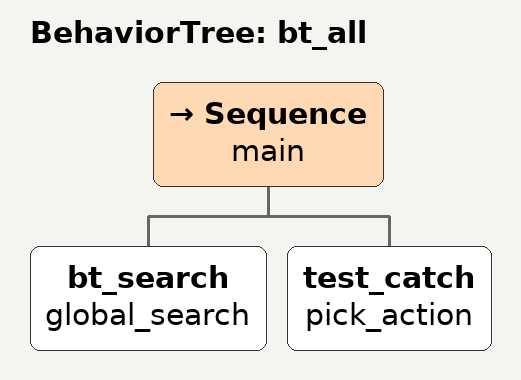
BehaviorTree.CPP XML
<root>
    <BehaviorTree ID="bt_all">
    <Sequence name="main">
        <bt_search name="global_search"/>
        <test_catch name="pick_action"/>
    </Sequence>
    </BehaviorTree>
</root>
